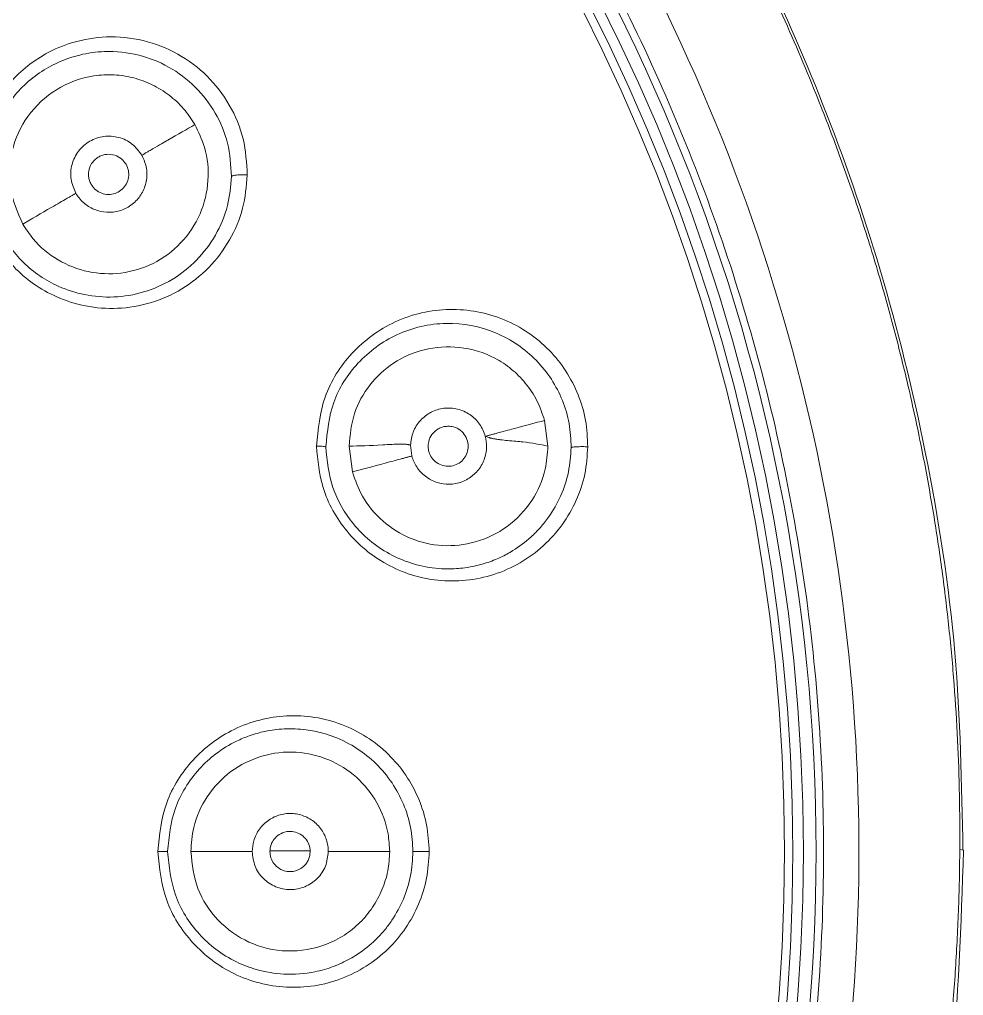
# Model space of a CAD drawing. Extents: x 11377 to 14537, y 53 to 2368.
# Drawn here: x 12598.57 to 12620.87, y 973.21 to 996.26 of the extents above; entities that cross this region are included whole.
import ezdxf

# ---------------------------------------------------------------- set-up
doc = ezdxf.new("R2010")
doc.units = 0
doc.header["$LTSCALE"] = 10
doc.header["$MEASUREMENT"] = 0
doc.layers.get('0').update_dxf_attribs({"linetype": 'CONTINUOUS'})

# ---------------------------------------------------------------- blocks, each defined once
blk = doc.blocks.new('TYJKT')
at = {"color": 7, "linetype": 'Continuous', "lineweight": 15}
for p, q in [((5070.512, 1201.733), (5070.432, 1202.341)), ((5065.812, 1201.733), (5065.892, 1201.124)), ((5067.296, 1201.501), (5067.266, 1201.754))]:
    blk.add_line(p, q, dxfattribs=at)
at = {"color": 8, "linetype": 'Continuous', "lineweight": 15}
for p, q in [((5063.949, 1192.172), (5064.886, 1192.173)), ((5080.33, 1192.19), (5080.245, 1192.205))]:
    blk.add_line(p, q, dxfattribs=at)
at = {"color": 7, "linetype": 'Continuous', "lineweight": 15}
for radius in [44.127, 43.878, 43.682]:
    blk.add_circle((5032.423, 1192.156), radius, dxfattribs=at)
for points, knots in [([(5080.32, 1192.19), (5080.29, 1193.747), (5080.23, 1196.901), (5079.518, 1201.498), (5078.451, 1205.833), (5077.094, 1209.743), (5075.553, 1213.227), (5073.81, 1216.469), (5071.923, 1219.421), (5069.945, 1222.064), (5067.988, 1224.356), (5065.967, 1226.452), (5063.903, 1228.346), (5061.808, 1230.058), (5059.708, 1231.593), (5057.477, 1233.043), (5055.158, 1234.372), (5052.92, 1235.494), (5051.189, 1236.256), (5050.016, 1236.728), (5049.309, 1236.999), (5048.718, 1237.215), (5048.212, 1237.394), (5047.62, 1237.597), (5046.753, 1237.879), (5045.449, 1238.271), (5043.682, 1238.737), (5041.441, 1239.229), (5038.718, 1239.673), (5035.657, 1240), (5033.502, 1240.029), (5032.422, 1240.044)], [0, 0, 0, 0, 0.062035, 0.125678, 0.18495, 0.239868, 0.290447, 0.336696, 0.386473, 0.430011, 0.468196, 0.506555, 0.546043, 0.579817, 0.614377, 0.649724, 0.685856, 0.720887, 0.749474, 0.761229, 0.77129, 0.779657, 0.78633, 0.792694, 0.804595, 0.822686, 0.846968, 0.877442, 0.914107, 0.956964, 1, 1, 1, 1]), ([(5032.423, 1239.954), (5032.654, 1239.953), (5033.116, 1239.951), (5033.807, 1239.935), (5034.497, 1239.911), (5035.186, 1239.876), (5035.872, 1239.832), (5036.556, 1239.777), (5037.238, 1239.714), (5037.917, 1239.641), (5038.594, 1239.558), (5039.268, 1239.466), (5039.939, 1239.365), (5040.607, 1239.254), (5041.272, 1239.135), (5043.194, 1238.761), (5046.507, 1237.93), (5050.945, 1236.334), (5055.335, 1234.237), (5059.42, 1231.761), (5062.735, 1229.258), (5065.11, 1227.153), (5067.427, 1224.885), (5069.962, 1222.007), (5072.295, 1218.761), (5073.932, 1216.088), (5075.078, 1213.979), (5076.058, 1211.943), (5076.827, 1210.136), (5077.435, 1208.539), (5077.922, 1207.126), (5078.359, 1205.717), (5078.747, 1204.313), (5079.087, 1202.917), (5079.38, 1201.531), (5079.628, 1200.155), (5079.833, 1198.792), (5079.995, 1197.443), (5080.117, 1196.109), (5080.199, 1194.792), (5080.245, 1193.492), (5080.245, 1192.632), (5080.245, 1192.205)], [0, 0, 0, 0, 0.009233, 0.018446, 0.02764, 0.036815, 0.04597, 0.055105, 0.064221, 0.073317, 0.082394, 0.091451, 0.100489, 0.109506, 0.118504, 0.127483, 0.187679, 0.254722, 0.315534, 0.381728, 0.44518, 0.481169, 0.508419, 0.574675, 0.634042, 0.667861, 0.699807, 0.729878, 0.758077, 0.778231, 0.798129, 0.81777, 0.837153, 0.856279, 0.875147, 0.893757, 0.912109, 0.930203, 0.948039, 0.965617, 0.982937, 1, 1, 1, 1]), ([(5066.552, 1162.157), (5069.416, 1165.416), (5071.811, 1169.088), (5075.465, 1176.96), (5076.724, 1181.159), (5078.005, 1189.742), (5078.026, 1194.126), (5076.829, 1202.721), (5075.611, 1206.933), (5072.034, 1214.84), (5069.675, 1218.535), (5064.01, 1225.109), (5060.703, 1227.987), (5053.41, 1232.692), (5049.425, 1234.518), (5041.1, 1236.97), (5036.762, 1237.596), (5028.083, 1237.596), (5023.744, 1236.97), (5015.419, 1234.518), (5011.434, 1232.691), (5004.142, 1227.986), (5000.835, 1225.108), (4995.169, 1218.534), (4992.811, 1214.839), (4989.234, 1206.932), (4988.015, 1202.721), (4986.819, 1194.125), (4986.84, 1189.742), (4988.121, 1181.158), (4989.38, 1176.959), (4993.034, 1169.087), (4995.429, 1165.415), (4998.294, 1162.156)], [0, 0, 0, 0, 0.0625, 0.0625, 0.125, 0.125, 0.1875, 0.1875, 0.25, 0.25, 0.3125, 0.3125, 0.375, 0.375, 0.4375, 0.4375, 0.5, 0.5, 0.5625, 0.5625, 0.625, 0.625, 0.6875, 0.6875, 0.75, 0.75, 0.8125, 0.8125, 0.875, 0.875, 0.9375, 0.9375, 1, 1, 1, 1]), ([(5065.923, 1162.708), (5066.068, 1162.874), (5066.357, 1163.205), (5066.78, 1163.711), (5067.197, 1164.221), (5067.606, 1164.738), (5068.007, 1165.26), (5068.4, 1165.789), (5068.786, 1166.323), (5069.163, 1166.863), (5069.989, 1168.082), (5071.192, 1170.029), (5072.652, 1172.808), (5073.928, 1175.718), (5075.012, 1178.773), (5075.879, 1181.926), (5076.734, 1186.27), (5077.193, 1191.836), (5076.738, 1198.529), (5075.298, 1205.031), (5072.958, 1211.136), (5069.854, 1216.68), (5066.144, 1221.556), (5061.894, 1225.813), (5057.07, 1229.501), (5051.605, 1232.594), (5045.564, 1234.949), (5039.104, 1236.425), (5032.423, 1236.928), (5025.741, 1236.425), (5019.281, 1234.949), (5013.24, 1232.594), (5007.775, 1229.501), (5002.952, 1225.813), (4998.701, 1221.556), (4994.991, 1216.68), (4991.887, 1211.136), (4989.547, 1205.031), (4988.107, 1198.529), (4987.652, 1191.836), (4988.111, 1186.27), (4988.966, 1181.926), (4989.833, 1178.773), (4990.917, 1175.718), (4992.192, 1172.808), (4993.652, 1170.029), (4994.948, 1167.933), (4995.98, 1166.429), (4996.677, 1165.469), (4997.399, 1164.528), (4998.145, 1163.606), (4998.663, 1163.007), (4998.922, 1162.708)], [0, 0, 0, 0, 0.003229, 0.006456, 0.009681, 0.012905, 0.016128, 0.019352, 0.022577, 0.025803, 0.029032, 0.044201, 0.059373, 0.07509, 0.090809, 0.106933, 0.12306, 0.155772, 0.188607, 0.221197, 0.253189, 0.284268, 0.314175, 0.342874, 0.372343, 0.403057, 0.434778, 0.467206, 0.5, 0.532794, 0.565223, 0.596943, 0.627658, 0.657126, 0.685825, 0.715732, 0.746811, 0.778804, 0.811393, 0.844229, 0.876941, 0.893065, 0.909192, 0.924908, 0.940628, 0.955797, 0.970969, 0.976778, 0.982582, 0.988384, 0.994188, 1, 1, 1, 1]), ([(5032.423, 1236.583), (5044.205, 1236.583), (5055.506, 1231.903), (5072.169, 1215.24), (5076.85, 1203.939), (5076.85, 1180.374), (5072.169, 1169.073), (5055.506, 1152.41), (5044.205, 1147.729), (5032.423, 1147.729)], [0, 0, 0, 0, 0.25, 0.25, 0.5, 0.5, 0.75, 0.75, 1, 1, 1, 1]), ([(5063.409, 1208.139), (5063.392, 1208.426), (5063.357, 1209.001), (5063.015, 1209.812), (5062.483, 1210.506), (5061.776, 1211.035), (5060.952, 1211.354), (5060.096, 1211.437), (5059.309, 1211.306), (5058.491, 1210.962), (5057.761, 1210.364), (5057.263, 1209.561), (5057.026, 1208.828), (5057.004, 1208.371), (5056.994, 1208.159)], [0, 0, 0, 0, 0.083765, 0.167551, 0.251348, 0.335879, 0.422151, 0.508689, 0.588874, 0.658784, 0.774264, 0.866067, 0.93792, 1, 1, 1, 1]), ([(5063.409, 1208.139), (5063.392, 1208.426), (5063.357, 1209.001), (5063.015, 1209.812), (5062.483, 1210.506), (5061.776, 1211.035), (5060.952, 1211.354), (5060.096, 1211.437), (5059.309, 1211.306), (5058.491, 1210.962), (5057.761, 1210.364), (5057.263, 1209.561), (5057.026, 1208.828), (5057.004, 1208.371), (5056.994, 1208.159)], [0, 0, 0, 0, 0.083765, 0.167551, 0.251348, 0.335879, 0.422151, 0.508689, 0.588874, 0.658784, 0.774264, 0.866067, 0.93792, 1, 1, 1, 1]), ([(5057.236, 1208.124), (5057.245, 1208.323), (5057.266, 1208.738), (5057.483, 1209.4), (5057.928, 1210.116), (5058.623, 1210.687), (5059.378, 1210.984), (5060.104, 1211.085), (5060.83, 1211.009), (5061.57, 1210.717), (5062.198, 1210.246), (5062.676, 1209.621), (5062.987, 1208.89), (5063.019, 1208.37), (5063.035, 1208.106)], [0, 0, 0, 0, 0.064469, 0.13432, 0.225854, 0.340655, 0.427882, 0.493459, 0.582909, 0.66509, 0.750044, 0.832702, 0.915029, 1, 1, 1, 1]), ([(5057.236, 1208.124), (5057.245, 1208.323), (5057.266, 1208.738), (5057.483, 1209.4), (5057.928, 1210.116), (5058.623, 1210.687), (5059.378, 1210.984), (5060.104, 1211.085), (5060.83, 1211.009), (5061.57, 1210.717), (5062.198, 1210.246), (5062.676, 1209.621), (5062.987, 1208.89), (5063.019, 1208.37), (5063.035, 1208.106)], [0, 0, 0, 0, 0.064469, 0.13432, 0.225854, 0.340655, 0.427882, 0.493459, 0.582909, 0.66509, 0.750044, 0.832702, 0.915029, 1, 1, 1, 1]), ([(5062.171, 1209.331), (5062.086, 1209.46), (5061.916, 1209.72), (5061.567, 1210.035), (5061.17, 1210.284), (5060.726, 1210.447), (5060.258, 1210.52), (5059.622, 1210.487), (5058.871, 1210.212), (5058.183, 1209.569), (5057.801, 1208.735), (5057.739, 1207.812), (5057.98, 1207.258), (5058.1, 1206.981)], [0, 0, 0, 0, 0.061644, 0.124069, 0.187222, 0.25026, 0.315036, 0.380348, 0.511051, 0.638314, 0.7607, 0.880273, 1, 1, 1, 1]), ([(5058.1, 1206.981), (5058.179, 1206.861), (5058.398, 1206.525), (5058.919, 1206.099), (5059.647, 1205.813), (5060.437, 1205.781), (5061.207, 1206.013), (5061.869, 1206.501), (5062.333, 1207.192), (5062.522, 1207.993), (5062.454, 1208.739), (5062.255, 1209.155), (5062.171, 1209.331)], [0, 0, 0, 0, 0.057384, 0.160613, 0.26448, 0.370476, 0.479801, 0.591999, 0.705484, 0.81602, 0.921948, 1, 1, 1, 1]), ([(5062.171, 1209.331), (5061.972, 1209.217), (5061.697, 1209.058), (5061.324, 1208.843), (5061.111, 1208.719), (5061.057, 1208.689), (5061.021, 1208.668), (5060.989, 1208.649), (5060.946, 1208.624), (5060.928, 1208.614), (5060.915, 1208.607)], [0, 0, 0, 0, 0.62117, 0.863737, 0.89826, 0.912208, 0.925258, 0.939086, 0.955383, 1, 1, 1, 1]), ([(5059.357, 1207.707), (5059.31, 1207.816), (5059.216, 1208.033), (5059.246, 1208.397), (5059.404, 1208.719), (5059.675, 1208.956), (5060.016, 1209.072), (5060.373, 1209.048), (5060.703, 1208.892), (5060.845, 1208.702), (5060.915, 1208.607)], [0, 0, 0, 0, 0.125, 0.25, 0.375, 0.5, 0.625, 0.75, 0.875, 1, 1, 1, 1]), ([(5060.915, 1208.607), (5060.951, 1208.53), (5061.031, 1208.359), (5061.048, 1208.061), (5060.964, 1207.763), (5060.785, 1207.51), (5060.537, 1207.331), (5060.239, 1207.248), (5059.932, 1207.262), (5059.649, 1207.383), (5059.46, 1207.548), (5059.382, 1207.669), (5059.357, 1207.707)], [0, 0, 0, 0, 0.090004, 0.199965, 0.30969, 0.414229, 0.524445, 0.629651, 0.738194, 0.846295, 0.95203, 1, 1, 1, 1]), ([(5060.543, 1208.392), (5060.509, 1208.438), (5060.44, 1208.533), (5060.276, 1208.618), (5060.119, 1208.636), (5059.994, 1208.612), (5059.903, 1208.574), (5059.822, 1208.519), (5059.733, 1208.426), (5059.663, 1208.286), (5059.65, 1208.13), (5059.675, 1208.007), (5059.705, 1207.946), (5059.72, 1207.916)], [0, 0, 0, 0, 0.114299, 0.234351, 0.360389, 0.425855, 0.491303, 0.556891, 0.622613, 0.748807, 0.864332, 0.93262, 1, 1, 1, 1]), ([(5060.543, 1208.392), (5060.565, 1208.343), (5060.609, 1208.245), (5060.609, 1208.082), (5060.559, 1207.928), (5060.46, 1207.799), (5060.324, 1207.71), (5060.165, 1207.671), (5060.003, 1207.687), (5059.856, 1207.756), (5059.765, 1207.843), (5059.728, 1207.902), (5059.72, 1207.916)], [0, 0, 0, 0, 0.107052, 0.21411, 0.321302, 0.428705, 0.536309, 0.644009, 0.751662, 0.859146, 0.966413, 1, 1, 1, 1]), ([(5056.994, 1208.159), (5057.009, 1207.945), (5057.042, 1207.469), (5057.319, 1206.701), (5057.9, 1205.866), (5058.726, 1205.289), (5059.592, 1205.016), (5060.353, 1204.959), (5061.135, 1205.091), (5061.878, 1205.419), (5062.523, 1205.93), (5063.013, 1206.585), (5063.337, 1207.335), (5063.385, 1207.873), (5063.409, 1208.139)], [0, 0, 0, 0, 0.06379, 0.141834, 0.238562, 0.360874, 0.433256, 0.509902, 0.589915, 0.672938, 0.756303, 0.838991, 0.920421, 1, 1, 1, 1]), ([(5056.994, 1208.159), (5057.009, 1207.945), (5057.042, 1207.469), (5057.319, 1206.701), (5057.9, 1205.866), (5058.726, 1205.289), (5059.592, 1205.016), (5060.353, 1204.959), (5061.135, 1205.091), (5061.878, 1205.419), (5062.523, 1205.93), (5063.013, 1206.585), (5063.337, 1207.335), (5063.385, 1207.873), (5063.409, 1208.139)], [0, 0, 0, 0, 0.06379, 0.141834, 0.238562, 0.360874, 0.433256, 0.509902, 0.589915, 0.672938, 0.756303, 0.838991, 0.920421, 1, 1, 1, 1]), ([(5063.409, 1208.139), (5063.389, 1208.14), (5063.346, 1208.142), (5063.279, 1208.142), (5063.212, 1208.141), (5063.149, 1208.137), (5063.097, 1208.131), (5063.061, 1208.123), (5063.039, 1208.115), (5063.036, 1208.109), (5063.035, 1208.106)], [0, 0, 0, 0, 0.113612, 0.236452, 0.366317, 0.500004, 0.63369, 0.763553, 0.88639, 1, 1, 1, 1]), ([(5063.409, 1208.139), (5063.389, 1208.14), (5063.346, 1208.142), (5063.279, 1208.142), (5063.212, 1208.141), (5063.149, 1208.137), (5063.097, 1208.131), (5063.061, 1208.123), (5063.039, 1208.115), (5063.036, 1208.109), (5063.035, 1208.106)], [0, 0, 0, 0, 0.113612, 0.236452, 0.366317, 0.500004, 0.63369, 0.763553, 0.88639, 1, 1, 1, 1]), ([(5063.035, 1208.106), (5063.014, 1207.874), (5062.972, 1207.386), (5062.681, 1206.705), (5062.231, 1206.106), (5061.648, 1205.646), (5060.977, 1205.349), (5060.266, 1205.23), (5059.579, 1205.284), (5058.828, 1205.523), (5058.081, 1206.026), (5057.555, 1206.755), (5057.285, 1207.476), (5057.252, 1207.906), (5057.236, 1208.124)], [0, 0, 0, 0, 0.076819, 0.161353, 0.244237, 0.327864, 0.411127, 0.491297, 0.569345, 0.640283, 0.751595, 0.858609, 0.928367, 1, 1, 1, 1]), ([(5063.035, 1208.106), (5063.014, 1207.874), (5062.972, 1207.386), (5062.681, 1206.705), (5062.231, 1206.106), (5061.648, 1205.646), (5060.977, 1205.349), (5060.266, 1205.23), (5059.579, 1205.284), (5058.828, 1205.523), (5058.081, 1206.026), (5057.555, 1206.755), (5057.285, 1207.476), (5057.252, 1207.906), (5057.236, 1208.124)], [0, 0, 0, 0, 0.076819, 0.161353, 0.244237, 0.327864, 0.411127, 0.491297, 0.569345, 0.640283, 0.751595, 0.858609, 0.928367, 1, 1, 1, 1]), ([(5059.357, 1207.707), (5059.35, 1207.703), (5059.338, 1207.696), (5059.308, 1207.678), (5059.282, 1207.664), (5059.253, 1207.647), (5059.209, 1207.621), (5059.111, 1207.565), (5058.961, 1207.479), (5058.572, 1207.254), (5058.312, 1207.103), (5058.1, 1206.981)], [0, 0, 0, 0, 0.047036, 0.066393, 0.084263, 0.101763, 0.1199, 0.160681, 0.267247, 0.404761, 1, 1, 1, 1]), ([(5071.455, 1201.719), (5071.446, 1201.928), (5071.427, 1202.346), (5071.242, 1202.955), (5070.953, 1203.52), (5070.549, 1204.019), (5070.055, 1204.433), (5069.283, 1204.846), (5068.178, 1205.055), (5066.883, 1204.757), (5065.846, 1203.997), (5065.164, 1202.939), (5065.081, 1202.131), (5065.04, 1201.735)], [0, 0, 0, 0, 0.060738, 0.12149, 0.18288, 0.244617, 0.308067, 0.372116, 0.503938, 0.637889, 0.765379, 0.885225, 1, 1, 1, 1]), ([(5071.455, 1201.719), (5071.446, 1201.928), (5071.427, 1202.346), (5071.242, 1202.955), (5070.953, 1203.52), (5070.549, 1204.019), (5070.055, 1204.433), (5069.283, 1204.846), (5068.178, 1205.055), (5066.883, 1204.757), (5065.846, 1203.997), (5065.164, 1202.939), (5065.081, 1202.131), (5065.04, 1201.735)], [0, 0, 0, 0, 0.060738, 0.12149, 0.18288, 0.244617, 0.308067, 0.372116, 0.503938, 0.637889, 0.765379, 0.885225, 1, 1, 1, 1]), ([(5065.262, 1201.714), (5065.299, 1202.073), (5065.375, 1202.806), (5065.994, 1203.761), (5066.93, 1204.447), (5068.099, 1204.715), (5069.103, 1204.527), (5069.799, 1204.15), (5070.247, 1203.775), (5070.607, 1203.327), (5070.87, 1202.818), (5071.036, 1202.268), (5071.053, 1201.89), (5071.062, 1201.7)], [0, 0, 0, 0, 0.114802, 0.234509, 0.362221, 0.497095, 0.629022, 0.694798, 0.756282, 0.818394, 0.878812, 0.939193, 1, 1, 1, 1]), ([(5065.262, 1201.714), (5065.299, 1202.073), (5065.375, 1202.806), (5065.994, 1203.761), (5066.93, 1204.447), (5068.099, 1204.715), (5069.103, 1204.527), (5069.799, 1204.15), (5070.247, 1203.775), (5070.607, 1203.327), (5070.87, 1202.818), (5071.036, 1202.268), (5071.053, 1201.89), (5071.062, 1201.7)], [0, 0, 0, 0, 0.114802, 0.234509, 0.362221, 0.497095, 0.629022, 0.694798, 0.756282, 0.818394, 0.878812, 0.939193, 1, 1, 1, 1]), ([(5070.432, 1202.341), (5070.379, 1202.499), (5070.273, 1202.817), (5069.995, 1203.226), (5069.656, 1203.567), (5069.147, 1203.903), (5068.434, 1204.114), (5067.591, 1204.061), (5066.85, 1203.738), (5066.281, 1203.205), (5065.888, 1202.52), (5065.837, 1201.996), (5065.812, 1201.733)], [0, 0, 0, 0, 0.072113, 0.144665, 0.213262, 0.281994, 0.413193, 0.539419, 0.658364, 0.772911, 0.885504, 1, 1, 1, 1]), ([(5067.266, 1201.754), (5067.279, 1201.861), (5067.306, 1202.074), (5067.485, 1202.351), (5067.742, 1202.55), (5068.054, 1202.646), (5068.38, 1202.627), (5068.677, 1202.494), (5068.917, 1202.268), (5068.994, 1202.066), (5069.032, 1201.966)], [0, 0, 0, 0, 0.125, 0.250001, 0.375001, 0.500001, 0.625002, 0.750001, 0.875, 1, 1, 1, 1]), ([(5068.612, 1201.853), (5068.591, 1201.908), (5068.548, 1202.02), (5068.41, 1202.142), (5068.265, 1202.198), (5068.139, 1202.206), (5068.04, 1202.192), (5067.947, 1202.158), (5067.84, 1202.092), (5067.736, 1201.973), (5067.686, 1201.829), (5067.679, 1201.705), (5067.691, 1201.642), (5067.698, 1201.608)], [0, 0, 0, 0, 0.118414, 0.239557, 0.359203, 0.428026, 0.495426, 0.559411, 0.628282, 0.750288, 0.870929, 0.930001, 1, 1, 1, 1]), ([(5070.432, 1202.341), (5070.214, 1202.283), (5069.912, 1202.202), (5069.502, 1202.092), (5069.261, 1202.027), (5069.199, 1202.011), (5069.158, 1201.999), (5069.12, 1201.989), (5069.069, 1201.976), (5069.048, 1201.97), (5069.032, 1201.966)], [0, 0, 0, 0, 0.621909, 0.864466, 0.898802, 0.912619, 0.925528, 0.939232, 0.955441, 1, 1, 1, 1]), ([(5069.032, 1201.966), (5069.047, 1201.883), (5069.08, 1201.698), (5069.02, 1201.406), (5068.862, 1201.14), (5068.625, 1200.942), (5068.339, 1200.832), (5068.03, 1200.828), (5067.737, 1200.921), (5067.495, 1201.111), (5067.354, 1201.319), (5067.31, 1201.457), (5067.296, 1201.501)], [0, 0, 0, 0, 0.089302, 0.199356, 0.309162, 0.413591, 0.523904, 0.629136, 0.737545, 0.845901, 0.951431, 1, 1, 1, 1]), ([(5069.032, 1201.966), (5069.045, 1201.961), (5069.066, 1201.952), (5069.108, 1201.938), (5069.144, 1201.928), (5069.171, 1201.921), (5069.2, 1201.915), (5069.219, 1201.911), (5069.229, 1201.909)], [0, 0, 0, 0, 0.340817, 0.600792, 0.708835, 0.807886, 0.903196, 1, 1, 1, 1]), ([(5065.04, 1201.735), (5065.072, 1201.403), (5065.143, 1200.677), (5065.726, 1199.657), (5066.684, 1198.86), (5067.71, 1198.543), (5068.58, 1198.542), (5069.243, 1198.681), (5069.867, 1198.957), (5070.414, 1199.36), (5070.867, 1199.861), (5071.195, 1200.439), (5071.41, 1201.066), (5071.44, 1201.502), (5071.455, 1201.719)], [0, 0, 0, 0, 0.097478, 0.212516, 0.33383, 0.461504, 0.529252, 0.598738, 0.668235, 0.737335, 0.80476, 0.871519, 0.936062, 1, 1, 1, 1]), ([(5065.262, 1201.714), (5065.259, 1201.717), (5065.254, 1201.721), (5065.209, 1201.728), (5065.137, 1201.733), (5065.072, 1201.735), (5065.04, 1201.735)], [0, 0, 0, 0, 0.225152, 0.4746, 0.737766, 1, 1, 1, 1]), ([(5065.04, 1201.735), (5065.072, 1201.403), (5065.143, 1200.677), (5065.726, 1199.657), (5066.684, 1198.86), (5067.71, 1198.543), (5068.58, 1198.542), (5069.243, 1198.681), (5069.867, 1198.957), (5070.414, 1199.36), (5070.867, 1199.861), (5071.195, 1200.439), (5071.41, 1201.066), (5071.44, 1201.502), (5071.455, 1201.719)], [0, 0, 0, 0, 0.097478, 0.212516, 0.33383, 0.461504, 0.529252, 0.598738, 0.668235, 0.737335, 0.80476, 0.871519, 0.936062, 1, 1, 1, 1]), ([(5065.262, 1201.714), (5065.259, 1201.717), (5065.254, 1201.721), (5065.209, 1201.728), (5065.137, 1201.733), (5065.072, 1201.735), (5065.04, 1201.735)], [0, 0, 0, 0, 0.225152, 0.4746, 0.737766, 1, 1, 1, 1]), ([(5071.062, 1201.7), (5071.048, 1201.506), (5071.02, 1201.111), (5070.83, 1200.551), (5070.586, 1200.12), (5070.336, 1199.805), (5070.064, 1199.529), (5069.748, 1199.292), (5069.388, 1199.097), (5069.011, 1198.948), (5068.589, 1198.852), (5068.184, 1198.826), (5067.752, 1198.85), (5067.28, 1198.95), (5066.753, 1199.177), (5066.294, 1199.491), (5065.804, 1199.988), (5065.364, 1200.731), (5065.296, 1201.388), (5065.262, 1201.714)], [0, 0, 0, 0, 0.06269, 0.128238, 0.191962, 0.226328, 0.262355, 0.322166, 0.359343, 0.401348, 0.460034, 0.505928, 0.539016, 0.606708, 0.667282, 0.729671, 0.788756, 0.895038, 1, 1, 1, 1]), ([(5071.062, 1201.7), (5071.048, 1201.506), (5071.02, 1201.111), (5070.83, 1200.551), (5070.586, 1200.12), (5070.336, 1199.805), (5070.064, 1199.529), (5069.748, 1199.292), (5069.388, 1199.097), (5069.011, 1198.948), (5068.589, 1198.852), (5068.184, 1198.826), (5067.752, 1198.85), (5067.28, 1198.95), (5066.753, 1199.177), (5066.294, 1199.491), (5065.804, 1199.988), (5065.364, 1200.731), (5065.296, 1201.388), (5065.262, 1201.714)], [0, 0, 0, 0, 0.06269, 0.128238, 0.191962, 0.226328, 0.262355, 0.322166, 0.359343, 0.401348, 0.460034, 0.505928, 0.539016, 0.606708, 0.667282, 0.729671, 0.788756, 0.895038, 1, 1, 1, 1]), ([(5067.266, 1201.754), (5067.256, 1201.758), (5067.242, 1201.765), (5067.206, 1201.772), (5067.176, 1201.776), (5067.142, 1201.778), (5067.091, 1201.781), (5066.979, 1201.782), (5066.807, 1201.775), (5066.361, 1201.745), (5066.058, 1201.738), (5065.812, 1201.733)], [0, 0, 0, 0, 0.048386, 0.06838, 0.086804, 0.104731, 0.123143, 0.164066, 0.269906, 0.406208, 1, 1, 1, 1]), ([(5065.892, 1201.124), (5065.961, 1200.928), (5066.116, 1200.489), (5066.594, 1199.931), (5067.254, 1199.515), (5068.022, 1199.34), (5068.825, 1199.436), (5069.578, 1199.793), (5070.159, 1200.406), (5070.467, 1201.095), (5070.499, 1201.551), (5070.512, 1201.733)], [0, 0, 0, 0, 0.089621, 0.201189, 0.313339, 0.430856, 0.548558, 0.675018, 0.801587, 0.920899, 1, 1, 1, 1]), ([(5068.612, 1201.853), (5068.621, 1201.801), (5068.638, 1201.696), (5068.597, 1201.539), (5068.509, 1201.404), (5068.381, 1201.306), (5068.227, 1201.255), (5068.064, 1201.258), (5067.912, 1201.315), (5067.788, 1201.419), (5067.723, 1201.526), (5067.703, 1201.593), (5067.698, 1201.608)], [0, 0, 0, 0, 0.106778, 0.213569, 0.320607, 0.428038, 0.535836, 0.643816, 0.751708, 0.859285, 0.966462, 1, 1, 1, 1]), ([(5070.512, 1201.733), (5070.327, 1201.772), (5070.052, 1201.83), (5069.657, 1201.856), (5069.43, 1201.879), (5069.322, 1201.894), (5069.267, 1201.902), (5069.241, 1201.907), (5069.229, 1201.909)], [0, 0, 0, 0, 0.564432, 0.837151, 0.934962, 0.971264, 0.986433, 1, 1, 1, 1]), ([(5071.455, 1201.719), (5071.434, 1201.72), (5071.391, 1201.721), (5071.322, 1201.722), (5071.25, 1201.721), (5071.184, 1201.719), (5071.128, 1201.715), (5071.089, 1201.71), (5071.066, 1201.705), (5071.063, 1201.701), (5071.062, 1201.7)], [0, 0, 0, 0, 0.112739, 0.235364, 0.365599, 0.500001, 0.634406, 0.764641, 0.887266, 1, 1, 1, 1]), ([(5071.455, 1201.719), (5071.434, 1201.72), (5071.391, 1201.721), (5071.322, 1201.722), (5071.25, 1201.721), (5071.184, 1201.719), (5071.128, 1201.715), (5071.089, 1201.71), (5071.066, 1201.705), (5071.063, 1201.701), (5071.062, 1201.7)], [0, 0, 0, 0, 0.112739, 0.235364, 0.365599, 0.500001, 0.634406, 0.764641, 0.887266, 1, 1, 1, 1]), ([(5067.296, 1201.501), (5067.288, 1201.498), (5067.276, 1201.495), (5067.243, 1201.487), (5067.216, 1201.479), (5067.184, 1201.471), (5067.135, 1201.457), (5067.027, 1201.429), (5066.86, 1201.384), (5066.424, 1201.267), (5066.131, 1201.188), (5065.892, 1201.124)], [0, 0, 0, 0, 0.047117, 0.06658, 0.084588, 0.10224, 0.120528, 0.161557, 0.268342, 0.405794, 1, 1, 1, 1]), ([(5067.707, 1192.156), (5067.695, 1192.367), (5067.671, 1192.791), (5067.475, 1193.404), (5067.171, 1193.973), (5066.749, 1194.473), (5066.235, 1194.882), (5065.643, 1195.177), (5065.002, 1195.349), (5064.131, 1195.393), (5063.084, 1195.128), (5062.087, 1194.378), (5061.42, 1193.342), (5061.334, 1192.549), (5061.292, 1192.156)], [0, 0, 0, 0, 0.0618953, 0.1240638, 0.1877982, 0.2519634, 0.3175099, 0.3835193, 0.4503358, 0.51744, 0.6470158, 0.7684492, 0.8853045, 1, 1, 1, 1]), ([(5067.707, 1192.156), (5067.695, 1192.367), (5067.671, 1192.791), (5067.475, 1193.404), (5067.171, 1193.973), (5066.749, 1194.473), (5066.235, 1194.882), (5065.643, 1195.177), (5065.002, 1195.349), (5064.131, 1195.393), (5063.084, 1195.128), (5062.087, 1194.378), (5061.42, 1193.342), (5061.334, 1192.549), (5061.292, 1192.156)], [0, 0, 0, 0, 0.0618953, 0.1240638, 0.1877982, 0.2519634, 0.3175099, 0.3835193, 0.4503358, 0.51744, 0.6470158, 0.7684492, 0.8853045, 1, 1, 1, 1]), ([(5061.523, 1192.156), (5061.558, 1192.506), (5061.612, 1193.038), (5061.936, 1193.679), (5062.261, 1194.115), (5062.67, 1194.489), (5063.077, 1194.738), (5063.472, 1194.904), (5063.846, 1195.009), (5064.299, 1195.067), (5064.759, 1195.049), (5065.151, 1194.97), (5065.562, 1194.836), (5066, 1194.614), (5066.466, 1194.241), (5066.838, 1193.796), (5067.115, 1193.281), (5067.29, 1192.73), (5067.312, 1192.346), (5067.323, 1192.156)], [0, 0, 0, 0, 0.112168, 0.170885, 0.23137, 0.289494, 0.353119, 0.38909, 0.432523, 0.483417, 0.541872, 0.586568, 0.61749, 0.687031, 0.748908, 0.814327, 0.876302, 0.938668, 1, 1, 1, 1]), ([(5061.523, 1192.156), (5061.558, 1192.506), (5061.612, 1193.038), (5061.936, 1193.679), (5062.261, 1194.115), (5062.67, 1194.489), (5063.077, 1194.738), (5063.472, 1194.904), (5063.846, 1195.009), (5064.299, 1195.067), (5064.759, 1195.049), (5065.151, 1194.97), (5065.562, 1194.836), (5066, 1194.614), (5066.466, 1194.241), (5066.838, 1193.796), (5067.115, 1193.281), (5067.29, 1192.73), (5067.312, 1192.346), (5067.323, 1192.156)], [0, 0, 0, 0, 0.112168, 0.170885, 0.23137, 0.289494, 0.353119, 0.38909, 0.432523, 0.483417, 0.541872, 0.586568, 0.61749, 0.687031, 0.748908, 0.814327, 0.876302, 0.938668, 1, 1, 1, 1]), ([(5066.773, 1192.156), (5066.765, 1192.297), (5066.742, 1192.698), (5066.504, 1193.33), (5066.014, 1193.944), (5065.343, 1194.366), (5064.559, 1194.549), (5063.742, 1194.455), (5062.997, 1194.086), (5062.433, 1193.487), (5062.121, 1192.807), (5062.087, 1192.348), (5062.073, 1192.156)], [0, 0, 0, 0, 0.056599, 0.160666, 0.265516, 0.370893, 0.48066, 0.593583, 0.70579, 0.816441, 0.923139, 1, 1, 1, 1]), ([(5063.524, 1192.156), (5063.532, 1192.241), (5063.548, 1192.429), (5063.682, 1192.695), (5063.904, 1192.911), (5064.185, 1193.041), (5064.49, 1193.072), (5064.789, 1192.995), (5065.048, 1192.829), (5065.233, 1192.583), (5065.314, 1192.346), (5065.321, 1192.201), (5065.323, 1192.156)], [0, 0, 0, 0, 0.08995, 0.19991, 0.309639, 0.414188, 0.524378, 0.629606, 0.738143, 0.846218, 0.951979, 1, 1, 1, 1]), ([(5063.942, 1192.156), (5063.948, 1192.21), (5063.958, 1192.316), (5064.04, 1192.458), (5064.16, 1192.566), (5064.311, 1192.628), (5064.473, 1192.637), (5064.629, 1192.591), (5064.762, 1192.497), (5064.855, 1192.364), (5064.89, 1192.243), (5064.893, 1192.173), (5064.893, 1192.156)], [0, 0, 0, 0, 0.107053, 0.214114, 0.321306, 0.428708, 0.536309, 0.644008, 0.751664, 0.859151, 0.966417, 1, 1, 1, 1]), ([(5061.292, 1192.156), (5061.334, 1191.765), (5061.419, 1190.974), (5062.083, 1189.938), (5063.079, 1189.187), (5064.125, 1188.92), (5064.996, 1188.963), (5065.638, 1189.134), (5066.231, 1189.428), (5066.745, 1189.836), (5067.168, 1190.335), (5067.473, 1190.904), (5067.671, 1191.519), (5067.695, 1191.944), (5067.707, 1192.156)], [0, 0, 0, 0, 0.114287, 0.231004, 0.352458, 0.481939, 0.549067, 0.615922, 0.68193, 0.747501, 0.811647, 0.875356, 0.93779, 1, 1, 1, 1]), ([(5061.523, 1192.156), (5061.52, 1192.156), (5061.514, 1192.156), (5061.467, 1192.156), (5061.391, 1192.156), (5061.325, 1192.156), (5061.292, 1192.156)], [0, 0, 0, 0, 0.226313, 0.476724, 0.739763, 1, 1, 1, 1]), ([(5061.292, 1192.156), (5061.334, 1191.765), (5061.419, 1190.974), (5062.083, 1189.938), (5063.079, 1189.187), (5064.125, 1188.92), (5064.996, 1188.963), (5065.638, 1189.134), (5066.231, 1189.428), (5066.745, 1189.836), (5067.168, 1190.335), (5067.473, 1190.904), (5067.671, 1191.519), (5067.695, 1191.944), (5067.707, 1192.156)], [0, 0, 0, 0, 0.114287, 0.231004, 0.352458, 0.481939, 0.549067, 0.615922, 0.68193, 0.747501, 0.811647, 0.875356, 0.93779, 1, 1, 1, 1]), ([(5061.523, 1192.156), (5061.52, 1192.156), (5061.514, 1192.156), (5061.467, 1192.156), (5061.391, 1192.156), (5061.325, 1192.156), (5061.292, 1192.156)], [0, 0, 0, 0, 0.226313, 0.476724, 0.739763, 1, 1, 1, 1]), ([(5067.323, 1192.156), (5067.312, 1191.965), (5067.289, 1191.58), (5067.113, 1191.027), (5066.884, 1190.602), (5066.65, 1190.291), (5066.386, 1190.007), (5066.107, 1189.785), (5065.831, 1189.618), (5065.645, 1189.524), (5065.373, 1189.409), (5064.919, 1189.278), (5064.298, 1189.231), (5063.669, 1189.336), (5063.127, 1189.543), (5062.666, 1189.826), (5062.131, 1190.319), (5061.635, 1191.092), (5061.559, 1191.808), (5061.523, 1192.156)], [0, 0, 0, 0, 0.061678, 0.124345, 0.186321, 0.218638, 0.251838, 0.313748, 0.33612, 0.35935, 0.383437, 0.434849, 0.517486, 0.590885, 0.647686, 0.71133, 0.769558, 0.887995, 1, 1, 1, 1]), ([(5067.323, 1192.156), (5067.312, 1191.965), (5067.289, 1191.58), (5067.113, 1191.027), (5066.884, 1190.602), (5066.65, 1190.291), (5066.386, 1190.007), (5066.107, 1189.785), (5065.831, 1189.618), (5065.645, 1189.524), (5065.373, 1189.409), (5064.919, 1189.278), (5064.298, 1189.231), (5063.669, 1189.336), (5063.127, 1189.543), (5062.666, 1189.826), (5062.131, 1190.319), (5061.635, 1191.092), (5061.559, 1191.808), (5061.523, 1192.156)], [0, 0, 0, 0, 0.061678, 0.124345, 0.186321, 0.218638, 0.251838, 0.313748, 0.33612, 0.35935, 0.383437, 0.434849, 0.517486, 0.590885, 0.647686, 0.71133, 0.769558, 0.887995, 1, 1, 1, 1]), ([(5062.073, 1192.156), (5062.317, 1192.156), (5062.618, 1192.156), (5063.067, 1192.156), (5063.24, 1192.156), (5063.353, 1192.156), (5063.404, 1192.156), (5063.438, 1192.156), (5063.467, 1192.156), (5063.502, 1192.156), (5063.515, 1192.156), (5063.524, 1192.156)], [0, 0, 0, 0, 0.595239, 0.732753, 0.839318, 0.8801, 0.898237, 0.915737, 0.933607, 0.952964, 1, 1, 1, 1]), ([(5062.073, 1192.156), (5062.107, 1191.857), (5062.174, 1191.258), (5062.688, 1190.491), (5063.434, 1189.958), (5064.352, 1189.744), (5065.141, 1189.88), (5065.709, 1190.169), (5066.078, 1190.467), (5066.381, 1190.83), (5066.601, 1191.245), (5066.746, 1191.692), (5066.764, 1192.002), (5066.773, 1192.156)], [0, 0, 0, 0, 0.1194598, 0.2387478, 0.3611295, 0.4885066, 0.61939, 0.6846966, 0.7494468, 0.8125335, 0.8758333, 0.9383658, 1, 1, 1, 1]), ([(5065.323, 1192.156), (5065.309, 1192.039), (5065.282, 1191.803), (5065.074, 1191.503), (5064.777, 1191.303), (5064.424, 1191.233), (5064.07, 1191.303), (5063.773, 1191.503), (5063.565, 1191.803), (5063.538, 1192.039), (5063.524, 1192.156)], [0, 0, 0, 0, 0.125, 0.25, 0.375, 0.5, 0.625, 0.75, 0.875, 1, 1, 1, 1]), ([(5063.942, 1192.156), (5063.947, 1192.107), (5063.956, 1192.006), (5064.034, 1191.86), (5064.15, 1191.754), (5064.285, 1191.695), (5064.406, 1191.677), (5064.518, 1191.689), (5064.63, 1191.726), (5064.729, 1191.79), (5064.808, 1191.878), (5064.857, 1191.967), (5064.888, 1192.061), (5064.891, 1192.125), (5064.893, 1192.156)], [0, 0, 0, 0, 0.098922, 0.202204, 0.327162, 0.406685, 0.49721, 0.569907, 0.633507, 0.733325, 0.803161, 0.870857, 0.936455, 1, 1, 1, 1]), ([(5065.323, 1192.156), (5065.338, 1192.156), (5065.358, 1192.156), (5065.408, 1192.156), (5065.446, 1192.156), (5065.487, 1192.156), (5065.549, 1192.156), (5065.795, 1192.156), (5066.226, 1192.156), (5066.544, 1192.156), (5066.773, 1192.156)], [0, 0, 0, 0, 0.044617, 0.0609138, 0.0747422, 0.0877918, 0.1017406, 0.1362635, 0.3788309, 1, 1, 1, 1]), ([(5067.707, 1192.156), (5067.686, 1192.156), (5067.644, 1192.156), (5067.575, 1192.156), (5067.506, 1192.156), (5067.441, 1192.156), (5067.387, 1192.156), (5067.349, 1192.156), (5067.326, 1192.156), (5067.324, 1192.156), (5067.322, 1192.156)], [0, 0, 0, 0, 0.113127, 0.23585, 0.36592, 0.500002, 0.634079, 0.764149, 0.886871, 1, 1, 1, 1]), ([(5067.707, 1192.156), (5067.686, 1192.156), (5067.644, 1192.156), (5067.575, 1192.156), (5067.506, 1192.156), (5067.441, 1192.156), (5067.387, 1192.156), (5067.349, 1192.156), (5067.326, 1192.156), (5067.324, 1192.156), (5067.322, 1192.156)], [0, 0, 0, 0, 0.113127, 0.23585, 0.36592, 0.500002, 0.634079, 0.764149, 0.886871, 1, 1, 1, 1]), ([(5080.245, 1192.205), (5080.242, 1191.963), (5080.237, 1191.479), (5080.215, 1190.753), (5080.183, 1190.028), (5080.14, 1189.303), (5080.087, 1188.579), (5080.023, 1187.856), (5079.949, 1187.134), (5079.864, 1186.413), (5079.768, 1185.693), (5079.662, 1184.975), (5079.545, 1184.258), (5079.417, 1183.544), (5079.279, 1182.831), (5079.131, 1182.12), (5078.972, 1181.412), (5078.802, 1180.706), (5078.622, 1180.003), (5078.432, 1179.302), (5078.231, 1178.605), (5078.02, 1177.91), (5077.798, 1177.219), (5077.566, 1176.531), (5076.888, 1174.613), (5075.6, 1171.523), (5073.854, 1168.25), (5072.399, 1165.908), (5071.585, 1164.7), (5070.947, 1163.804), (5070.518, 1163.221), (5070.102, 1162.671), (5069.831, 1162.324), (5069.699, 1162.156)], [0, 0, 0, 0, 0.022394, 0.044785, 0.067173, 0.08956, 0.111946, 0.13433, 0.156714, 0.179097, 0.201479, 0.223861, 0.246243, 0.268625, 0.291006, 0.313388, 0.335769, 0.35815, 0.380532, 0.402913, 0.425294, 0.447675, 0.470056, 0.492437, 0.514817, 0.658169, 0.801525, 0.857394, 0.913258, 0.936232, 0.959205, 0.98023, 1, 1, 1, 1]), ([(5069.776, 1162.119), (5070.832, 1163.527), (5072.984, 1166.396), (5075.585, 1171.16), (5077.703, 1176.223), (5079.213, 1181.498), (5080.158, 1186.844), (5080.275, 1190.429), (5080.332, 1192.189)], [0, 0, 0, 0, 0.16258, 0.331275, 0.500013, 0.668744, 0.837423, 1, 1, 1, 1])]:
    blk.add_open_spline(points, degree=3, knots=knots, dxfattribs=at)

msp = doc.modelspace()

# ---------------------------------------------------------------- block references
msp.add_blockref('TYJKT', (7540.542, -215.548))

doc.saveas('drawing.dxf')
